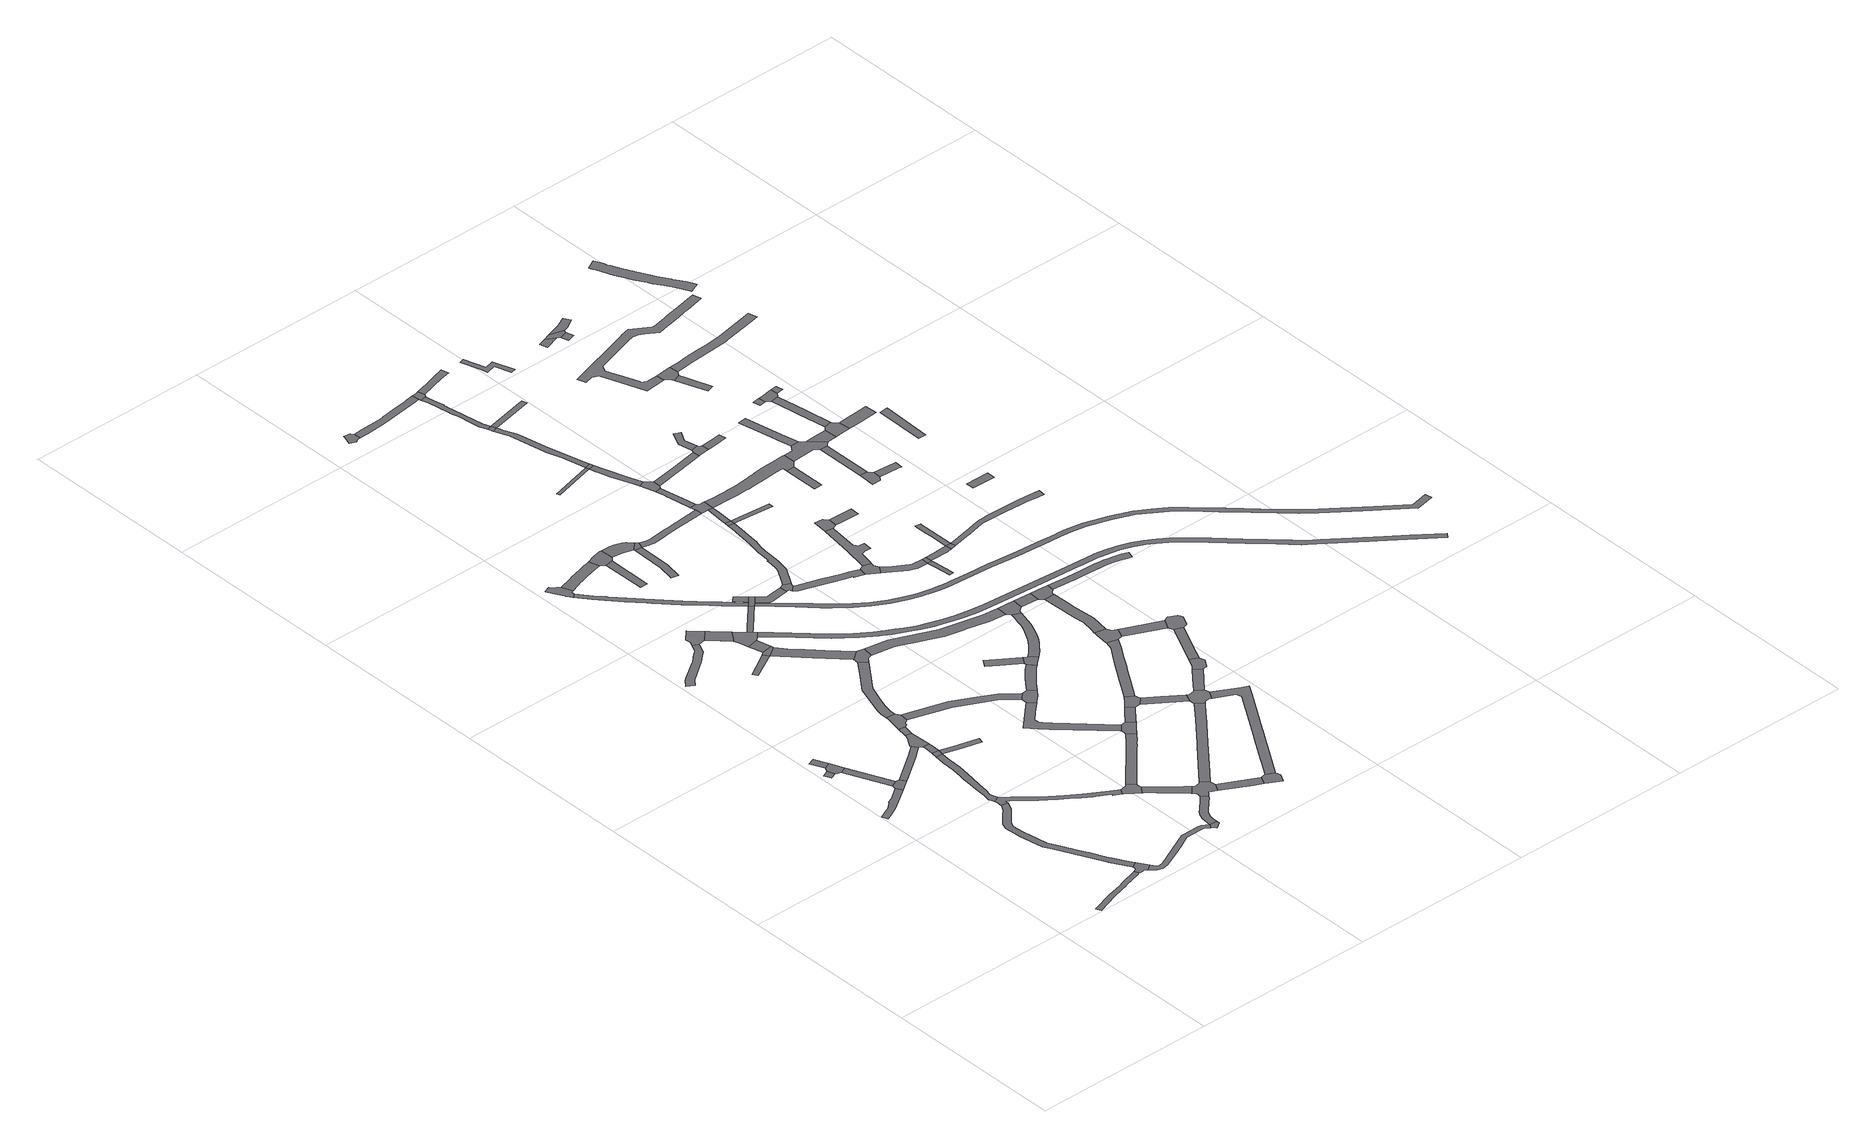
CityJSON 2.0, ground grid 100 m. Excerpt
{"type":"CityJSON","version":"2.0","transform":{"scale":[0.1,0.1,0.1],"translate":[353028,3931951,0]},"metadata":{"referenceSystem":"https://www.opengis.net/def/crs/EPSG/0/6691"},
"CityObjects":{
"road1":{"type":"Road","attributes":{"RoadStructureAttribute.sectionType":"1"},"geometry":[{"type":"MultiSurface","lod":"1","boundaries":[[[0,1,2,3,4,5,6,7,8,9,10,11,12,13]]]}]},
"road2":{"type":"Road","attributes":{"RoadStructureAttribute.sectionType":"1"},"geometry":[{"type":"MultiSurface","lod":"1","boundaries":[[[14,15,16,17,18,19,20,21,22,23,24,25,26,27,28]]]}]},
"road3":{"type":"Road","attributes":{"RoadStructureAttribute.sectionType":"1"},"geometry":[{"type":"MultiSurface","lod":"1","boundaries":[[[29,30,31,32]]]}]},
"road4":{"type":"Road","attributes":{"RoadStructureAttribute.sectionType":"1"},"geometry":[{"type":"MultiSurface","lod":"1","boundaries":[[[33,34,35,36]]]}]},
"road5":{"type":"Road","geometry":[{"type":"MultiSurface","lod":"1","boundaries":[[[37,38,36,35,29,32]]]}]},
"road6":{"type":"Road","attributes":{"RoadStructureAttribute.sectionType":"1"},"geometry":[{"type":"MultiSurface","lod":"1","boundaries":[[[38,37,39,40]]]}]},
"road7":{"type":"Road","geometry":[{"type":"MultiSurface","lod":"1","boundaries":[[[41,40,39,42,43,28,27,44,45]]]}]},
"road8":{"type":"Road","attributes":{"RoadStructureAttribute.sectionType":"1"},"geometry":[{"type":"MultiSurface","lod":"1","boundaries":[[[46,47,48,49,50,51,52,53,54,55,56,57,58,59,60,61,62,63,64,65,66,67,68,69,70,71,72,73,74,75,76,77,78,79,80,81,82,83,84,85,86,87]]]}]},
"road9":{"type":"Road","geometry":[{"type":"MultiSurface","lod":"1","boundaries":[[[88,89,90,91,13,12,92,93,94,95,96,97,67,66]]]}]},
"road10":{"type":"Road","attributes":{"RoadStructureAttribute.sectionType":"1"},"geometry":[{"type":"MultiSurface","lod":"1","boundaries":[[[44,98,99,100,101,102,103,104,105,106,107,108,45]]]}]},
"road11":{"type":"Road","attributes":{"RoadStructureAttribute.sectionType":"1"},"geometry":[{"type":"MultiSurface","lod":"1","boundaries":[[[95,109,110,111,112,113,114,115,116,117,118,119,120,121,122,123,124,125,126,127,128,129,96]]]}]},
"road12":{"type":"Road","geometry":[{"type":"MultiSurface","lod":"1","boundaries":[[[130,131,132,133]]]}]},
"road13":{"type":"Road","geometry":[{"type":"MultiSurface","lod":"1","boundaries":[[[134,135,136,137,138,139,140,141,142,143,144,145,146,147,148,149,150,151,152,153,154,155,156,157,158,159,160,161,162,163,164,165,166,167,46,87]]]}]},
"road14":{"type":"Road","attributes":{"RoadStructureAttribute.sectionType":"1"},"geometry":[{"type":"MultiSurface","lod":"1","boundaries":[[[168,169,170,171,172,173,174,175,130,176,177,178,179,131,130,133,180,181,182,183,184,185,186,187,188,189,190,191,163,162]]]}]},
"road15":{"type":"Road","attributes":{"RoadStructureAttribute.sectionType":"1"},"geometry":[{"type":"MultiSurface","lod":"1","boundaries":[[[192,193,194,195,196,197,198,199,200,201,202,203,204,205,206,207,208,209,210,211,212]]]}]},
"road16":{"type":"Road","attributes":{"RoadStructureAttribute.sectionType":"1"},"geometry":[{"type":"MultiSurface","lod":"1","boundaries":[[[213,132,131,214,215,216,217]]]}]},
"road17":{"type":"Road","geometry":[{"type":"MultiSurface","lod":"1","boundaries":[[[218,219,220,221,222,104,103,223,217,216,224]]]}]},
"road18":{"type":"Road","attributes":{"RoadStructureAttribute.sectionType":"1"},"geometry":[{"type":"MultiSurface","lod":"1","boundaries":[[[225,226,218,224]]]}]},
"road19":{"type":"Road","geometry":[{"type":"MultiSurface","lod":"1","boundaries":[[[227,228,229,226,225,230,231,232,233,234]]]}]},
"road20":{"type":"Road","attributes":{"RoadStructureAttribute.sectionType":"1"},"geometry":[{"type":"MultiSurface","lod":"1","boundaries":[[[235,236,237,238,239]]]}]},
"road21":{"type":"Road","geometry":[{"type":"MultiSurface","lod":"1","boundaries":[[[119,240,241,242,243,244,245,120]]]}]},
"road22":{"type":"Road","geometry":[{"type":"MultiSurface","lod":"1","boundaries":[[[246,247,248,249,250,251,252,253,254,255,256,257,258,259]]]}]},
"road23":{"type":"Road","geometry":[{"type":"MultiSurface","lod":"1","boundaries":[[[260,261,262,263,264,265,192,212]]]}]},
"road24":{"type":"Road","geometry":[{"type":"MultiSurface","lod":"1","boundaries":[[[266,267,268,269,150,149,270,271,272,273,274,275]]]}]},
"road25":{"type":"Road","attributes":{"RoadStructureAttribute.sectionType":"1"},"geometry":[{"type":"MultiSurface","lod":"1","boundaries":[[[276,277,278,261,260,279,280]]]}]},
"road26":{"type":"Road","attributes":{"RoadStructureAttribute.sectionType":"1"},"geometry":[{"type":"MultiSurface","lod":"1","boundaries":[[[281,282,283,284,285,286,287,288,289,290,291,292,293,294,295,120,245,296,297,298,299,300,301,302,303,304,305,306,307]]]}]},
"road27":{"type":"Road","geometry":[{"type":"MultiSurface","lod":"1","boundaries":[[[235,239,308,309,310]]]}]},
"road28":{"type":"Road","attributes":{"RoadStructureAttribute.sectionType":"1"},"geometry":[{"type":"MultiSurface","lod":"1","boundaries":[[[311,312,313,314,315,316,317,318,319,320,321,322,323,324,227,234]]]}]},
"road29":{"type":"Road","attributes":{"RoadStructureAttribute.sectionType":"1"},"geometry":[{"type":"MultiSurface","lod":"1","boundaries":[[[325,326,310,309]]]}]},
"road30":{"type":"Road","attributes":{"RoadStructureAttribute.sectionType":"1"},"geometry":[{"type":"MultiSurface","lod":"1","boundaries":[[[274,327,328,329,330,331,332,333,334,275]]]}]},
"road31":{"type":"Road","geometry":[{"type":"MultiSurface","lod":"1","boundaries":[[[335,326,325,336,337,338,339,276,280]]]}]},
"road32":{"type":"Road","attributes":{"RoadStructureAttribute.sectionType":"1"},"geometry":[{"type":"MultiSurface","lod":"1","boundaries":[[[340,341,342,343,344,345,346,246,259,347,348,349,350,351,352,353]]]}]},
"road33":{"type":"Road","attributes":{"RoadStructureAttribute.sectionType":"1"},"geometry":[{"type":"MultiSurface","lod":"1","boundaries":[[[354,355,356,357,358,359,360,361,362,257,256,363,364,365,366,367,368,369,370,371,372,373]]]}]},
"road34":{"type":"Road","attributes":{"RoadStructureAttribute.sectionType":"1"},"geometry":[{"type":"MultiSurface","lod":"1","boundaries":[[[374,375,376,377,378,308,239,379,380,381]]]}]},
"road35":{"type":"Road","attributes":{"RoadStructureAttribute.sectionType":"1"},"geometry":[{"type":"MultiSurface","lod":"1","boundaries":[[[232,382,383,384,385,386,387,388,389,233]]]}]},
"road36":{"type":"Road","geometry":[{"type":"MultiSurface","lod":"1","boundaries":[[[390,391,392,393,394,395,396,397,398,332,331,399,400,401,281,307]]]}]},
"road37":{"type":"Road","attributes":{"RoadStructureAttribute.sectionType":"1"},"geometry":[{"type":"MultiSurface","lod":"1","boundaries":[[[267,402,403,404,405,406,407,408,409,268]]]}]},
"road38":{"type":"Road","attributes":{"RoadStructureAttribute.sectionType":"1"},"geometry":[{"type":"MultiSurface","lod":"1","boundaries":[[[410,411,412,413]]]}]},
"road39":{"type":"Road","geometry":[{"type":"MultiSurface","lod":"1","boundaries":[[[380,318,317,414,415,416,381]]]}]},
"road40":{"type":"Road","geometry":[{"type":"MultiSurface","lod":"1","boundaries":[[[410,413,417,418,419,420,421,340,353]]]}]},
"road41":{"type":"Road","attributes":{"RoadStructureAttribute.sectionType":"1"},"geometry":[{"type":"MultiSurface","lod":"1","boundaries":[[[393,422,423,424,425,394]]]}]},
"road42":{"type":"Road","attributes":{"RoadStructureAttribute.sectionType":"1"},"geometry":[{"type":"MultiSurface","lod":"1","boundaries":[[[426,427,428,429,430,431,432,433,434,435,436,437]]]}]},
"road43":{"type":"Road","attributes":{"RoadStructureAttribute.sectionType":"1"},"geometry":[{"type":"MultiSurface","lod":"1","boundaries":[[[438,439,440,441,442]]]}]},
"road44":{"type":"Road","geometry":[{"type":"MultiSurface","lod":"1","boundaries":[[[372,443,444,445,446,447,438,442,448,373]]]}]},
"road45":{"type":"Road","geometry":[{"type":"MultiSurface","lod":"1","boundaries":[[[385,432,431,449,450,451,452,386]]]}]},
"road46":{"type":"Road","attributes":{"RoadStructureAttribute.sectionType":"1"},"geometry":[{"type":"MultiSurface","lod":"1","boundaries":[[[453,454,455,456,457,458]]]}]},
"road47":{"type":"Road","attributes":{"RoadStructureAttribute.sectionType":"1"},"geometry":[{"type":"MultiSurface","lod":"1","boundaries":[[[459,460,461,462,463,464,465,466,418,417,467,468,469,470,471,472]]]}]},
"road48":{"type":"Road","geometry":[{"type":"MultiSurface","lod":"1","boundaries":[[[473,474,475,476,424,423,477,478]]]}]},
"road49":{"type":"Road","geometry":[{"type":"MultiSurface","lod":"1","boundaries":[[[479,437,436,480,407,406,481,482,483]]]}]},
"road50":{"type":"Road","attributes":{"RoadStructureAttribute.sectionType":"1"},"geometry":[{"type":"MultiSurface","lod":"1","boundaries":[[[484,485,486,487,446,445,488,489,490,491,492]]]}]},
"road51":{"type":"Road","geometry":[{"type":"MultiSurface","lod":"1","boundaries":[[[493,494,472,471,495,453,458]]]}]},
"road52":{"type":"Road","attributes":{"RoadStructureAttribute.sectionType":"1"},"geometry":[{"type":"MultiSurface","lod":"1","boundaries":[[[496,497,498,499,500,501,502,503,504,505,506,507,396,395]]]}]},
"road53":{"type":"Road","attributes":{"RoadStructureAttribute.sectionType":"1"},"geometry":[{"type":"MultiSurface","lod":"1","boundaries":[[[508,509,510,511,512,479,483]]]}]},
"road54":{"type":"Road","geometry":[{"type":"MultiSurface","lod":"1","boundaries":[[[513,514,515,516,517,518,519,520]]]}]},
"road55":{"type":"Road","attributes":{"RoadStructureAttribute.sectionType":"1"},"geometry":[{"type":"MultiSurface","lod":"1","boundaries":[[[521,522,523,524,525,526,527,528,529,530,531,532,533,534,535,536,537,452,451]]]}]},
"road56":{"type":"Road","geometry":[{"type":"MultiSurface","lod":"1","boundaries":[[[538,539,540,541,542,543,544,484,492]]]}]},
"road57":{"type":"Road","attributes":{"RoadStructureAttribute.sectionType":"1"},"geometry":[{"type":"MultiSurface","lod":"1","boundaries":[[[545,546,547,548,549]]]}]},
"road58":{"type":"Road","geometry":[{"type":"MultiSurface","lod":"1","boundaries":[[[550,551,552,553,554,510,509,555]]]}]},
"road59":{"type":"Road","attributes":{"RoadStructureAttribute.sectionType":"1"},"geometry":[{"type":"MultiSurface","lod":"1","boundaries":[[[556,557,558,559,560,561,562,416,415,563,564,565,566,567,568,569,570,571,572,573,574]]]}]},
"road60":{"type":"Road","geometry":[{"type":"MultiSurface","lod":"1","boundaries":[[[575,576,577,578,579,549,548,529,528]]]}]},
"road61":{"type":"Road","attributes":{"RoadStructureAttribute.sectionType":"1"},"geometry":[{"type":"MultiSurface","lod":"1","boundaries":[[[580,581,582,583,584,585,586,587,588,589,590,591,592,593,594,595,596,597,598,599,600,493,458]]]}]},
"road62":{"type":"Road","attributes":{"RoadStructureAttribute.sectionType":"1"},"geometry":[{"type":"MultiSurface","lod":"1","boundaries":[[[601,602,550,555,603,604]]]}]},
"road63":{"type":"Road","attributes":{"RoadStructureAttribute.sectionType":"1"},"geometry":[{"type":"MultiSurface","lod":"1","boundaries":[[[605,606,607,608,609,610,611,612,613,614,615,616,617,618,619,620,621,622,623,541,540]]]}]},
"road64":{"type":"Road","attributes":{"RoadStructureAttribute.sectionType":"1"},"geometry":[{"type":"MultiSurface","lod":"1","boundaries":[[[624,625,626,627,628,629,630,631,632,633,634,635,636,637,638,544,543,639,640,641,642,643,644,645,646,647,648,649]]]}]},
"road65":{"type":"Road","attributes":{"RoadStructureAttribute.sectionType":"1"},"geometry":[{"type":"MultiSurface","lod":"1","boundaries":[[[650,651,652,653,654,655,656,657,658,659,660,661,662,663,664,665,666,476,475]]]}]},
"road66":{"type":"Road","attributes":{"RoadStructureAttribute.sectionType":"1"},"geometry":[{"type":"MultiSurface","lod":"1","boundaries":[[[520,667,668,669,670,671,672,673,674,675,676,677,678,679,680,513]]]}]},
"road67":{"type":"Road","attributes":{"RoadStructureAttribute.sectionType":"1"},"geometry":[{"type":"MultiSurface","lod":"1","boundaries":[[[681,682,683,684]]]}]},
"road68":{"type":"Road","attributes":{"RoadStructureAttribute.sectionType":"1"},"geometry":[{"type":"MultiSurface","lod":"1","boundaries":[[[685,686,687,688,689,690,691,692,693,694,695,696,697,698,699,700,579,578,701,702,703,704,705,706,707,708,709,710,711,712,713]]]}]},
"road69":{"type":"Road","geometry":[{"type":"MultiSurface","lod":"1","boundaries":[[[503,502,714,715,659,658,716,717,718,719,601,604]]]}]},
"road70":{"type":"Road","attributes":{"RoadStructureAttribute.sectionType":"1"},"geometry":[{"type":"MultiSurface","lod":"1","boundaries":[[[720,721,722,723,724,725,726,727,728,729,730,731,552,551]]]}]},
"road71":{"type":"Road","geometry":[{"type":"MultiSurface","lod":"1","boundaries":[[[732,733,624,649]]]}]},
"road72":{"type":"Road","geometry":[{"type":"MultiSurface","lod":"1","boundaries":[[[734,735,736,737,612,611,738]]]}]},
"road73":{"type":"Road","attributes":{"RoadStructureAttribute.sectionType":"1"},"geometry":[{"type":"MultiSurface","lod":"1","boundaries":[[[739,740,741,733,732,742,743,744,745]]]}]},
"road74":{"type":"Road","geometry":[{"type":"MultiSurface","lod":"1","boundaries":[[[744,746,747,748,749,593,592,750,751,745]]]}]},
"road75":{"type":"Road","attributes":{"RoadStructureAttribute.sectionType":"1"},"geometry":[{"type":"MultiSurface","lod":"1","boundaries":[[[752,753,754,749,748,755,756,757]]]}]},
"road76":{"type":"Road","geometry":[{"type":"MultiSurface","lod":"1","boundaries":[[[758,759,684,683]]]}]},
"road77":{"type":"Road","attributes":{"RoadStructureAttribute.sectionType":"1"},"geometry":[{"type":"MultiSurface","lod":"1","boundaries":[[[760,761,758,683,762,763,764,765,766,767,768]]]}]},
"road78":{"type":"Road","geometry":[{"type":"MultiSurface","lod":"1","boundaries":[[[767,769,757,756,770,771,768]]]}]},
"road79":{"type":"Road","attributes":{"RoadStructureAttribute.sectionType":"1"},"geometry":[{"type":"MultiSurface","lod":"1","boundaries":[[[772,773,774,775,776,777,684,759,778,779,780,781,782,783,784,785,786,787]]]}]},
"road80":{"type":"Road","attributes":{"RoadStructureAttribute.sectionType":"1"},"geometry":[{"type":"MultiSurface","lod":"1","boundaries":[[[788,789,790,717,716]]]}]},
"road81":{"type":"Road","geometry":[{"type":"MultiSurface","lod":"1","boundaries":[[[791,792,772,787]]]}]},
"road82":{"type":"Road","attributes":{"RoadStructureAttribute.sectionType":"1"},"geometry":[{"type":"MultiSurface","lod":"1","boundaries":[[[791,793,794,795,796,797,798,799,800,801,802,803,804,805,806,807,808,809,810,811,792]]]}]},
"road83":{"type":"Road","geometry":[{"type":"MultiSurface","lod":"1","boundaries":[[[556,574,685,713,812,813,814]]]}]},
"road84":{"type":"Road","attributes":{"RoadStructureAttribute.sectionType":"1"},"geometry":[{"type":"MultiSurface","lod":"1","boundaries":[[[815,816,817,818,819,732,649]]]}]},
"road85":{"type":"Road","geometry":[{"type":"MultiSurface","lod":"1","boundaries":[[[820,672,671,803,802,821,822]]]}]},
"road86":{"type":"Road","attributes":{"RoadStructureAttribute.sectionType":"1"},"geometry":[{"type":"MultiSurface","lod":"1","boundaries":[[[823,824,825,826,827,828,829,830,831,734,738]]]}]},
"road87":{"type":"Road","attributes":{"RoadStructureAttribute.sectionType":"1"},"geometry":[{"type":"MultiSurface","lod":"1","boundaries":[[[832,833,737,736,834,835,836,837,838,839,840,841,842,843,844]]]}]},
"road88":{"type":"Road","geometry":[{"type":"MultiSurface","lod":"1","boundaries":[[[845,846,847,848,849,850,726,725,851]]]}]},
"road89":{"type":"Road","geometry":[{"type":"MultiSurface","lod":"1","boundaries":[[[788,852,853,854,855,856,789]]]}]},
"road90":{"type":"Road","attributes":{"RoadStructureAttribute.sectionType":"1"},"geometry":[{"type":"MultiSurface","lod":"1","boundaries":[[[813,857,858,859,860,814]]]}]},
"road91":{"type":"Road","attributes":{"RoadStructureAttribute.sectionType":"1"},"geometry":[{"type":"MultiSurface","lod":"1","boundaries":[[[861,862,863,864,865,866,826]]]}]},
"road92":{"type":"Road","attributes":{"RoadStructureAttribute.sectionType":"1"},"geometry":[{"type":"MultiSurface","lod":"1","boundaries":[[[867,868,791,787]]]}]},
"road93":{"type":"Road","attributes":{"RoadStructureAttribute.sectionType":"1"},"geometry":[{"type":"MultiSurface","lod":"1","boundaries":[[[869,870,871,872,873,848,847,874,875,876,877,878,879,880]]]}]},
"road94":{"type":"Road","attributes":{"RoadStructureAttribute.sectionType":"1"},"geometry":[{"type":"MultiSurface","lod":"1","boundaries":[[[843,881,882,883,884,844]]]}]},
"road95":{"type":"Road","geometry":[{"type":"MultiSurface","lod":"1","boundaries":[[[866,885,886,827,826]]]}]},
"road96":{"type":"Road","attributes":{"RoadStructureAttribute.sectionType":"1"},"geometry":[{"type":"MultiSurface","lod":"1","boundaries":[[[770,887,888,889,890,771]]]}]},
"road97":{"type":"Road","attributes":{"RoadStructureAttribute.sectionType":"1"},"geometry":[{"type":"MultiSurface","lod":"1","boundaries":[[[891,892,893,894,895,896,822,821,897,898,899,900,901]]]}]},
"road98":{"type":"Road","attributes":{"RoadStructureAttribute.sectionType":"1"},"geometry":[{"type":"MultiSurface","lod":"1","boundaries":[[[902,903,904,905,845,851]]]}]},
"road99":{"type":"Road","attributes":{"RoadStructureAttribute.sectionType":"1"},"geometry":[{"type":"MultiSurface","lod":"1","boundaries":[[[906,907,855,854,908,909,910,911]]]}]},
"road100":{"type":"Road","geometry":[{"type":"MultiSurface","lod":"1","boundaries":[[[879,912,913,914,915,859,858,880]]]}]},
"road101":{"type":"Road","attributes":{"RoadStructureAttribute.sectionType":"1"},"geometry":[{"type":"MultiSurface","lod":"1","boundaries":[[[916,917,886,885,918,919,920,921]]]}]},
"road102":{"type":"Road","attributes":{"RoadStructureAttribute.sectionType":"1"},"geometry":[{"type":"MultiSurface","lod":"1","boundaries":[[[922,923,924,882,881]]]}]},
"road103":{"type":"Road","attributes":{"RoadStructureAttribute.sectionType":"1"},"geometry":[{"type":"MultiSurface","lod":"1","boundaries":[[[925,926,927,928,929,930,931,932,933,934,935,936,937,938,939,940,746,744,941,942,943,944,945,946,947,948,949,950,951,952,953]]]}]},
"road104":{"type":"Road","geometry":[{"type":"MultiSurface","lod":"1","boundaries":[[[954,955,956,916,921]]]}]},
"road105":{"type":"Road","geometry":[{"type":"MultiSurface","lod":"1","boundaries":[[[910,957,958,959,960,961,904,903,962,911]]]}]},
"road106":{"type":"Road","attributes":{"RoadStructureAttribute.sectionType":"1"},"geometry":[{"type":"MultiSurface","lod":"1","boundaries":[[[963,964,965,966,967,968,969,970,916,956]]]}]},
"road107":{"type":"Road","geometry":[{"type":"MultiSurface","lod":"1","boundaries":[[[971,889,888,972,973,974,975,976,977]]]}]},
"road108":{"type":"Road","attributes":{"RoadStructureAttribute.sectionType":"1"},"geometry":[{"type":"MultiSurface","lod":"1","boundaries":[[[978,979,980,981,971,977]]]}]},
"road109":{"type":"Road","attributes":{"RoadStructureAttribute.sectionType":"1"},"geometry":[{"type":"MultiSurface","lod":"1","boundaries":[[[982,983,984,985,986,987,988,989,990,991,992,993,994,995,996,997,998,999,1000,1001,1002,1003,1004,1005,1006,1007,1008,1009,1010,1011,1012,1013,1014,1015,1016,1017,1018,1019,337,336,1020,1021,1022,1023,1024,1025,1026,1027,1028,1029,1030,1031,1032,1033,1034,1035,1036,1037,1038,1039,1040,1041,1042,1043,1044,1045,1046,1047,1048,1049,1050,1051,1052,1053,1054,1055,1056,1057,1058,1059,1060]]]}]},
"road110":{"type":"Road","attributes":{"RoadStructureAttribute.sectionType":"1"},"geometry":[{"type":"MultiSurface","lod":"1","boundaries":[[[1061,1062,951,950]]]}]},
"road111":{"type":"Road","attributes":{"RoadStructureAttribute.sectionType":"1"},"geometry":[{"type":"MultiSurface","lod":"1","boundaries":[[[1063,1064,1065,1066,1067,1068,1069,1070,1071]]]}]},
"road112":{"type":"Road","attributes":{"RoadStructureAttribute.sectionType":"1"},"geometry":[{"type":"MultiSurface","lod":"1","boundaries":[[[974,1072,1073,1074,975]]]}]},
"road113":{"type":"Road","attributes":{"RoadStructureAttribute.sectionType":"1"},"geometry":[{"type":"MultiSurface","lod":"1","boundaries":[[[1075,1076,1077,1078,1079,1080,1081,1082,1083,1084,1085,1086,1087,1088,1089,1090,1091,1092,1093,1094,1095,1096,1097,1098,1099,1100,914,913]]]}]},
"road114":{"type":"Road","attributes":{"RoadStructureAttribute.sectionType":"1"},"geometry":[{"type":"MultiSurface","lod":"1","boundaries":[[[1101,1102,1103,1104,1105,1106,1107,1108,1109,1110,1111,1112,1113,1114,1115,1116,1117,1118,1119,1120,1121,1122,1123,1124,1125,1126,1127,1128,1129,1130,1131,1132,1133,1134,1135,1136,1137,1138,1139,444,443,372,1140,1141,1142,339,338,1143,1144,443,1145,1146,1147,1148,1149,1150,1151,1152,1153,1154,1155,1156,1157,1158,1159,1160,1161,1162,1163,1164,1165,1166,1167,1168,1169,1170,1171,1172,1173,1174,1175,1176,1177,1178,1179,1180,1181]]]}]},
"road115":{"type":"Road","attributes":{"RoadStructureAttribute.sectionType":"1"},"geometry":[{"type":"MultiSurface","lod":"1","boundaries":[[[1182,1183,1184,1185,1186,1187]]]}]},
"road116":{"type":"Road","attributes":{"RoadStructureAttribute.sectionType":"1"},"geometry":[{"type":"MultiSurface","lod":"1","boundaries":[[[955,1188,1189,1190,1191,1192,1193,1194,1195,1196,1197,1198,1199,1200,1201,1202,1203,1204,1205,1206,1207,1208,1209,1210,1211,1212,1213,1214,1215,1216,1217,956]]]}]},
"road117":{"type":"Road","geometry":[{"type":"MultiSurface","lod":"1","boundaries":[[[1218,1219,1220,1221,1222,1223,953,952,1224,1225,1226]]]}]},
"road118":{"type":"Road","attributes":{"RoadStructureAttribute.sectionType":"1"},"geometry":[{"type":"MultiSurface","lod":"1","boundaries":[[[1184,1183,1227,1218,1226]]]}]},
"road119":{"type":"Road","attributes":{"RoadStructureAttribute.sectionType":"1"},"geometry":[{"type":"MultiSurface","lod":"1","boundaries":[[[1221,1228,1229,1230,1231,1232,1233,1234,1222]]]}]},
"road120":{"type":"Road","attributes":{"RoadStructureAttribute.sectionType":"1"},"geometry":[{"type":"MultiSurface","lod":"1","boundaries":[[[1235,1236,1237,1238,1182,1187]]]}]},
"road121":{"type":"Road","geometry":[{"type":"MultiSurface","lod":"1","boundaries":[[[1239,1240,1241,1220,1219,1242]]]}]},
"road122":{"type":"Road","geometry":[{"type":"MultiSurface","lod":"1","boundaries":[[[1243,1244,1245,1246]]]}]},
"road123":{"type":"Road","geometry":[{"type":"MultiSurface","lod":"1","boundaries":[[[1245,1247,1248,1249,1250,1246]]]}]},
"road124":{"type":"Road","geometry":[{"type":"MultiSurface","lod":"1","boundaries":[[[1251,1252,1253,1254,1255,1256,1257]]]}]},
"road125":{"type":"Road","attributes":{"RoadStructureAttribute.sectionType":"1"},"geometry":[{"type":"MultiSurface","lod":"1","boundaries":[[[1258,1259,1260,1261,1262,1251,1257]]]}]},
"road126":{"type":"Road","geometry":[{"type":"MultiSurface","lod":"1","boundaries":[[[1247,1263,1264,1248]]]}]},
"road127":{"type":"Road","attributes":{"RoadStructureAttribute.sectionType":"1"},"geometry":[{"type":"MultiSurface","lod":"1","boundaries":[[[1265,1266,1267,1268]]]}]},
"road128":{"type":"Road","attributes":{"RoadStructureAttribute.sectionType":"1"},"geometry":[{"type":"MultiSurface","lod":"1","boundaries":[[[1269,1270,1271,1272]]]}]},
"road129":{"type":"Road","geometry":[{"type":"MultiSurface","lod":"1","boundaries":[[[1273,1274,1275,1276,1277,1278,1239,1242]]]}]},
"road130":{"type":"Road","attributes":{"RoadStructureAttribute.sectionType":"1"},"geometry":[{"type":"MultiSurface","lod":"1","boundaries":[[[1249,1279,1280,1281,1282,1283,1284,1285,1250]]]}]},
"road131":{"type":"Road","attributes":{"RoadStructureAttribute.sectionType":"1"},"geometry":[{"type":"MultiSurface","lod":"1","boundaries":[[[1286,1287,1288,1289,1290,1291,1278,1277]]]}]},
"road132":{"type":"Road","geometry":[{"type":"MultiSurface","lod":"1","boundaries":[[[1289,1288,1292,1293,1294,1269,1272]]]}]},
"road133":{"type":"Road","attributes":{"RoadStructureAttribute.sectionType":"1"},"geometry":[{"type":"MultiSurface","lod":"1","boundaries":[[[1295,1296,1297,1298,1299,1300,1301,1302,1303,1304,1305,1306,1307,1308,1309,1310,1311,1255,1254,1312,1313,1314,1315,1316,1317,1318,1319,1320,1321,1322,1323,1324,1325,1326,1327,1328,1329,1330,1331,1332,1333,1334]]]}]},
"road134":{"type":"Road","attributes":{"RoadStructureAttribute.sectionType":"1"},"geometry":[{"type":"MultiSurface","lod":"1","boundaries":[[[1335,1336,1293,1292]]]}]},
"road135":{"type":"Road","attributes":{"RoadStructureAttribute.sectionType":"1"},"geometry":[{"type":"MultiSurface","lod":"1","boundaries":[[[1337,1338,1275,1274,1339,1340,1341,1342,1343]]]}]},
"road136":{"type":"Road","attributes":{"RoadStructureAttribute.sectionType":"1"},"geometry":[{"type":"MultiSurface","lod":"1","boundaries":[[[1344,1345,1346,1347]]]}]},
"road137":{"type":"Road","attributes":{"RoadStructureAttribute.sectionType":"1"},"geometry":[{"type":"MultiSurface","lod":"1","boundaries":[[[1348,1349,1350,1351,1352,1353,1354,1253,1252,1355,1356,1357,1358,1359,1360,1361,1362]]]}]},
"road138":{"type":"Road","attributes":{"RoadStructureAttribute.sectionType":"1"},"geometry":[{"type":"MultiSurface","lod":"1","boundaries":[[[1363,1364,1365,1366,1367,1368,1369,1370,1371,1372,1373,1374,1375,1376,1377,1378,1379,1380,1381,1382,1383,1384,1385,1386,1387,1388,1389,1390,1391,1392,1393,1394,1395]]]}]}
},
"vertices":[
[572,126,0],[509,108,0],[480,99,0],[466,95,0],[376,70,0],[256,31,0],[266,3,0],[385,44,0],[459,65,0],[474,69,0],[490,74,0],[583,100,0],[597,106,0],[587,131,0],
[141,1324,0],[112,1313,0],[105,1302,0],[98,1295,0],[79,1279,0],[48,1264,0],[8,1246,0],[19,1212,0],[38,1221,0],[61,1232,0],[97,1249,0],[146,1283,0],[152,1287,0],[227,1338,0],[205,1370,0],
[62,1682,0],[26,1667,0],[42,1630,0],[78,1645,0],
[78,1800,0],[41,1784,0],[73,1710,0],[110,1727,0],
[106,1635,0],[143,1651,0],
[210,1395,0],[247,1411,0],
[255,1409,0],[210,1394,0],[209,1388,0],[286,1379,0],[266,1408,0],
[481,937,0],[481,935,0],[476,926,0],[474,922,0],[469,913,0],[463,903,0],[440,881,0],[424,863,0],[407,845,0],[394,832,0],[390,827,0],[388,823,0],[374,788,0],[378,729,0],[380,698,0],[403,564,0],[416,541,0],[427,518,0],[542,281,0],[549,266,0],[608,163,0],[640,181,0],[625,208,0],[582,282,0],[570,304,0],[532,385,0],[525,398,0],[510,431,0],[470,513,0],[440,575,0],[421,680,0],[417,701,0],[416,719,0],[410,776,0],[422,803,0],[443,826,0],[458,843,0],[487,874,0],[497,884,0],[516,922,0],[517,923,0],[518,930,0],
[610,152,0],[608,146,0],[605,140,0],[600,136,0],[608,106,0],[619,107,0],[631,108,0],[644,100,0],[677,122,0],[653,158,0],
[292,1383,0],[294,1385,0],[443,1488,0],[489,1526,0],[501,1535,0],[507,1540,0],[487,1569,0],[422,1518,0],[353,1469,0],[272,1412,0],[271,1412,0],
[662,84,0],[677,70,0],[702,60,0],[706,59,0],[740,64,0],[820,101,0],[884,131,0],[952,168,0],[1035,169,0],[1058,166,0],[1086,148,0],[1101,171,0],[1066,193,0],[1054,196,0],[1045,196,0],[1035,196,0],[1005,196,0],[946,195,0],[735,93,0],[709,88,0],[694,95,0],
[554,1428,0],[560,1458,0],[521,1461,0],[517,1427,0],
[519,954,0],[536,939,0],[537,938,0],[605,878,0],[638,850,0],[672,823,0],[711,793,0],[754,764,0],[793,737,0],[799,733,0],[846,701,0],[857,694,0],[921,656,0],[928,652,0],[923,648,0],[961,626,0],[979,655,0],[968,662,0],[936,681,0],[862,726,0],[809,762,0],[803,767,0],[755,799,0],[666,865,0],[665,866,0],[640,886,0],[560,956,0],[537,975,0],[515,995,0],[481,982,0],[483,977,0],[484,956,0],[482,945,0],[482,944,0],
[507,1016,0],[501,1038,0],[512,1080,0],[513,1087,0],[514,1093,0],[534,1229,0],[543,1294,0],[547,1368,0],[667,1396,0],[755,1371,0],[764,1400,0],[632,1437,0],[510,1371,0],[506,1298,0],[497,1235,0],[493,1209,0],[489,1179,0],[482,1110,0],[478,1067,0],[478,1062,0],[476,1054,0],[470,1010,0],[472,1004,0],[478,990,0],
[269,2851,0],[263,2840,0],[247,2810,0],[230,2794,0],[228,2793,0],[184,2752,0],[162,2738,0],[136,2720,0],[78,2680,0],[57,2666,0],[29,2630,0],[66,2605,0],[90,2637,0],[93,2638,0],[212,2725,0],[244,2753,0],[274,2778,0],[280,2792,0],[291,2815,0],[296,2827,0],[300,2835,0],
[526,1503,0],[563,1500,0],[563,1517,0],[563,1528,0],[524,1527,0],
[523,1651,0],[517,1625,0],[496,1595,0],[493,1590,0],[484,1576,0],[523,1529,0],[559,1643,0],
[571,1702,0],[535,1709,0],
[553,1812,0],[552,1792,0],[543,1744,0],[584,1708,0],[588,1721,0],[612,1737,0],[620,1787,0],[603,1811,0],
[461,2576,0],[376,2525,0],[320,2491,0],[336,2466,0],[480,2545,0],
[1100,140,0],[1107,135,0],[1108,134,0],[1109,130,0],[1143,151,0],[1142,166,0],
[127,3605,0],[111,3617,0],[97,3627,0],[83,3641,0],[48,3629,0],[49,3624,0],[71,3584,0],[94,3540,0],[96,3535,0],[106,3517,0],[114,3506,0],[138,3525,0],[136,3540,0],[148,3545,0],
[336,2841,0],[388,2894,0],[327,2954,0],[276,2903,0],[280,2874,0],[274,2863,0],
[1063,623,0],[1062,637,0],[1025,671,0],[1017,662,0],[966,623,0],[1004,594,0],[1020,583,0],[1021,582,0],[1034,571,0],[1065,607,0],
[478,2806,0],[443,2840,0],[402,2879,0],[392,2786,0],[434,2745,0],
[1219,369,0],[1209,356,0],[1188,334,0],[1159,306,0],[1153,299,0],[1148,294,0],[1133,279,0],[1122,264,0],[1118,255,0],[1115,250,0],[1109,235,0],[1109,232,0],[1108,228,0],[1104,208,0],[1103,187,0],[1144,199,0],[1145,211,0],[1146,215,0],[1153,231,0],[1163,249,0],[1172,259,0],[1186,275,0],[1198,285,0],[1217,306,0],[1238,328,0],[1241,331,0],[1251,344,0],
[538,2585,0],[536,2597,0],[476,2585,0],
[604,1845,0],[610,1873,0],[615,1889,0],[637,1955,0],[662,2027,0],[665,2032,0],[792,2200,0],[751,2230,0],[685,2141,0],[616,2051,0],[615,2048,0],[590,1971,0],[562,1887,0],[554,1851,0],
[519,2679,0],[457,2664,0],
[1040,566,0],[1082,531,0],[1090,523,0],[1182,435,0],[1207,412,0],[1242,454,0],[1216,476,0],[1152,531,0],
[445,2717,0],[541,2697,0],[563,2722,0],[548,2736,0],[529,2755,0],
[357,3668,0],[350,3666,0],[325,3660,0],[324,3660,0],[288,3650,0],[215,3630,0],[208,3628,0],[225,3572,0],[230,3573,0],[275,3585,0],[304,3593,0],[341,3602,0],[364,3608,0],[375,3610,0],
[603,3014,0],[564,3051,0],[472,3144,0],[381,3241,0],[378,3244,0],[294,3337,0],[238,3402,0],[232,3409,0],[192,3455,0],[169,3436,0],[209,3389,0],[230,3364,0],[271,3317,0],[341,3241,0],[356,3224,0],[451,3123,0],[543,3030,0],[583,2992,0],[673,2906,0],[692,2926,0],
[698,2407,0],[669,2438,0],[635,2474,0],[632,2477,0],[578,2532,0],[621,2398,0],[752,2261,0],[804,2299,0],
[837,1669,0],[966,1604,0],[1045,1565,0],[1119,1498,0],[1154,1534,0],[1069,1606,0],[979,1652,0],[857,1715,0],
[1264,360,0],[1271,368,0],[1286,360,0],[1310,347,0],[1334,392,0],[1330,422,0],[1292,454,0],[1285,446,0],[1255,443,0],[1218,398,0],[1222,384,0],[1221,379,0],
[1259,852,0],[1267,860,0],[1293,889,0],[1294,890,0],[1335,937,0],[1297,970,0],[1249,915,0],[1227,891,0],
[398,3591,0],[401,3352,0],[442,3352,0],[444,3599,0],
[808,2221,0],[835,2231,0],[845,2291,0],
[464,3620,0],[459,3693,0],[451,3693,0],[427,3689,0],[406,3684,0],
[1464,265,0],[1509,242,0],[1530,286,0],[1488,309,0],
[1097,1265,0],[1066,1298,0],[1057,1307,0],[1055,1338,0],[1097,1379,0],[1153,1432,0],[1120,1467,0],[972,1325,0],[1020,1273,0],[1058,1232,0],[1295,1000,0],[1328,1038,0],
[722,2959,0],[669,3007,0],[644,2981,0],[679,2944,0],[694,2928,0],
[695,2889,0],[714,2906,0],[717,2909,0],[744,2939,0],[728,2954,0],[693,2928,0],
[1182,1460,0],[1192,1467,0],[1222,1505,0],[1184,1536,0],
[579,3589,0],[576,3407,0],[558,3315,0],[598,3307,0],[616,3403,0],[619,3588,0],
[591,3663,0],[575,3673,0],[554,3682,0],[537,3688,0],[516,3692,0],[512,3692,0],[509,3692,0],[473,3693,0],[467,3620,0],[491,3619,0],[510,3616,0],[534,3611,0],[578,3599,0],[617,3636,0],
[1612,242,0],[1607,262,0],[1605,271,0],[1561,294,0],[1528,232,0],[1588,199,0],
[1356,1040,0],[1298,998,0],[1346,950,0],[1356,963,0],[1394,1007,0],
[880,2914,0],[874,2913,0],[807,2904,0],[785,2902,0],[768,2860,0],[783,2859,0],[799,2861,0],[881,2872,0],[886,2873,0],
[632,3622,0],[629,3623,0],[579,3595,0],
[1419,527,0],[1456,571,0],[1529,658,0],[1530,659,0],[1672,827,0],[1675,832,0],[1734,902,0],[1696,934,0],[1613,835,0],[1490,689,0],[1478,675,0],[1382,562,0],
[1402,1017,0],[1470,1096,0],[1432,1128,0],[1420,1114,0],[1411,1104,0],
[230,5154,0],[217,5170,0],[181,5175,0],[179,5163,0],[164,5118,0],[199,5103,0],[211,5113,0],[231,5114,0],
[1257,1548,0],[1268,1560,0],[1286,1582,0],[1307,1605,0],[1327,1626,0],[1330,1629,0],[1349,1646,0],[1356,1652,0],[1321,1690,0],[1305,1675,0],[1294,1665,0],[1290,1661,0],[1276,1646,0],[1255,1623,0],[1234,1599,0],[1232,1596,0],[1223,1585,0],
[895,2874,0],[902,2874,0],[908,2859,0],[936,2887,0],[936,2892,0],[942,2905,0],[906,2924,0],
[1195,1850,0],[1167,1809,0],[1226,1768,0],[1321,1703,0],[1348,1742,0],
[1536,1136,0],[1530,1165,0],[1487,1191,0],[1463,1163,0],[1451,1150,0],[1501,1099,0],
[1524,2112,0],[1436,2119,0],[1239,2163,0],[1209,2170,0],[1067,2231,0],[988,2263,0],[977,2268,0],[959,2211,0],[998,2194,0],[1000,2194,0],[1059,2169,0],[1123,2142,0],[1191,2113,0],[1199,2111,0],[1200,2111,0],[1294,2090,0],[1305,2087,0],[1426,2060,0],[1520,2052,0],
[1370,1666,0],[1378,1672,0],[1392,1683,0],[1406,1695,0],[1367,1729,0],
[628,3585,0],[653,3575,0],[687,3572,0],[691,3572,0],[710,3574,0],[728,3575,0],[762,3579,0],[805,3583,0],[815,3584,0],[821,3584,0],[837,3587,0],[886,3590,0],[1009,3599,0],[1006,3638,0],[834,3623,0],[813,3621,0],[794,3619,0],[699,3610,0],[690,3609,0],[689,3609,0],[661,3611,0],
[1714,1010,0],[1617,1078,0],[1586,1039,0],[1692,964,0],
[928,2840,0],[993,2818,0],[1109,2779,0],[1182,2755,0],[1195,2751,0],[1192,2745,0],[1248,2726,0],[1257,2771,0],[1203,2791,0],[1202,2791,0],[1195,2794,0],[1154,2808,0],[1139,2813,0],[1120,2820,0],[1080,2835,0],[1078,2836,0],[1068,2839,0],[1016,2857,0],[943,2880,0],
[1033,3441,0],[1029,3392,0],[1027,3380,0],[1010,3269,0],[1010,3268,0],[1007,3254,0],[995,3195,0],[994,3192,0],[987,3112,0],[980,3113,0],[977,3083,0],[969,3036,0],[965,3025,0],[962,3018,0],[927,2959,0],[1003,3006,0],[1006,3021,0],[1018,3079,0],[1024,3148,0],[1027,3178,0],[1028,3186,0],[1034,3216,0],[1046,3263,0],[1051,3303,0],[1062,3403,0],[1066,3438,0],
[1607,275,0],[1717,449,0],[1729,468,0],[1791,565,0],[1795,572,0],[1940,803,0],[1978,863,0],[1945,881,0],[1808,953,0],[1785,909,0],[1888,855,0],[1896,826,0],[1840,738,0],[1748,591,0],[1695,506,0],[1623,393,0],[1610,373,0],
[271,5115,0],[277,5115,0],[392,5124,0],[620,5156,0],[641,5159,0],[635,5199,0],[595,5193,0],[581,5190,0],[507,5180,0],[452,5171,0],[421,5167,0],[418,5166,0],[387,5163,0],[283,5157,0],
[612,4170,0],[617,4150,0],[856,4213,0],[851,4232,0],
[1538,2028,0],[1532,2003,0],[1521,1964,0],[1515,1943,0],[1508,1924,0],[1501,1905,0],[1492,1887,0],[1481,1869,0],[1471,1850,0],[1460,1833,0],[1448,1816,0],[1436,1800,0],[1423,1783,0],[1409,1769,0],[1394,1753,0],[1379,1739,0],[1422,1710,0],[1439,1726,0],[1469,1762,0],[1483,1779,0],[1496,1797,0],[1508,1817,0],[1520,1837,0],[1530,1857,0],[1540,1878,0],[1549,1899,0],[1556,1921,0],[1563,1943,0],[1581,2012,0],
[1742,911,0],[1771,916,0],[1802,982,0],[1764,1014,0],[1757,1005,0],[1726,1001,0],
[1593,1262,0],[1642,1340,0],[1658,1364,0],[1703,1437,0],[1743,1493,0],[1774,1548,0],[1714,1565,0],[1701,1518,0],[1658,1458,0],[1616,1393,0],[1577,1332,0],[1518,1239,0],
[1068,3465,0],[1036,3468,0],
[1334,2726,0],[1323,2754,0],[1327,2773,0],[1284,2784,0],[1308,2687,0],
[1045,3572,0],[1045,3569,0],[1038,3497,0],[1069,3476,0],[1074,3565,0],[1076,3598,0],[1048,3599,0],
[1077,3658,0],[1049,3659,0],[1035,3672,0],[1001,3667,0],[1017,3600,0],[1021,3600,0],
[976,3820,0],[977,3812,0],[989,3747,0],[1022,3752,0],[999,3877,0],[966,3870,0],
[891,4222,0],[886,4242,0],
[949,4042,0],[906,4169,0],[862,4187,0],[864,4182,0],[871,4157,0],[887,4102,0],[927,3993,0],[941,3956,0],[975,3968,0],
[964,3883,0],[1011,3894,0],[1010,3934,0],
[728,4735,0],[759,4657,0],[790,4484,0],[797,4448,0],[824,4361,0],[850,4235,0],[876,4280,0],[874,4286,0],[834,4444,0],[834,4448,0],[825,4492,0],[800,4614,0],[800,4615,0],[792,4647,0],[768,4711,0],[755,4746,0],
[1909,1109,0],[1870,1141,0],[1827,1089,0],
[745,4774,0],[717,4763,0],
[732,4803,0],[728,4812,0],[702,4987,0],[696,5027,0],[695,5030,0],[693,5044,0],[697,5045,0],[692,5068,0],[680,5134,0],[676,5152,0],[644,5145,0],[645,5139,0],[653,5106,0],[675,4982,0],[675,4978,0],[686,4927,0],[694,4860,0],[701,4805,0],[704,4797,0],
[1585,2027,0],[1614,2046,0],[1618,2105,0],
[1085,3436,0],[1110,3434,0],[1290,3417,0],[1292,3444,0],[1147,3457,0],
[659,5202,0],[687,5169,0],[677,5207,0],
[1419,2614,0],[1437,2607,0],[1461,2599,0],[1522,2596,0],[1524,2636,0],[1468,2639,0],[1462,2641,0],[1455,2643,0],[1367,2698,0],
[1337,3101,0],[1312,2922,0],[1330,2784,0],[1345,2857,0],[1374,2865,0],[1381,2864,0],[1403,2862,0],[1408,2912,0],[1378,2915,0],[1360,2939,0],[1381,3089,0],[1382,3098,0],[1338,3104,0],
[1828,1611,0],[1799,1624,0],[1786,1650,0],[1727,1662,0],[1722,1640,0],[1716,1573,0],[1803,1556,0],
[1937,1115,0],[1965,1158,0],[1955,1187,0],[1911,1211,0],[1888,1162,0],
[1710,2037,0],[1712,2037,0],[1717,2097,0],[1690,2099,0],
[1527,2546,0],[1535,2458,0],[1561,2460,0],[1560,2474,0],[1551,2578,0],[1549,2599,0],
[994,4797,0],[988,4826,0],
[1740,1829,0],[1740,1819,0],[1746,1757,0],[1731,1684,0],[1727,1663,0],[1796,1702,0],[1806,1754,0],[1799,1833,0],[1797,1881,0],[1796,1910,0],[1793,2017,0],[1733,2015,0],
[1410,3110,0],[1414,3160,0],[1394,3183,0],[1349,3189,0],
[1549,2604,0],[1548,2637,0],
[1163,3919,0],[1307,3945,0],[1303,3985,0],[1159,3959,0],
[821,5248,0],[815,5246,0],[811,5245,0],[782,5235,0],[751,5225,0],[717,5217,0],[749,5186,0],[763,5190,0],[831,5209,0],[885,5223,0],[875,5262,0],
[1877,1523,0],[2008,1463,0],[2036,1516,0],[1899,1579,0],
[1978,1349,0],[1926,1241,0],[1975,1228,0],[2023,1327,0],[2065,1414,0],[2019,1434,0],
[1792,2029,0],[1815,2049,0],[1818,2089,0],[1761,2094,0],
[1678,2641,0],[1596,2638,0],[1564,2603,0],[1570,2603,0],[1654,2602,0],[1681,2607,0],
[1425,3110,0],[1546,3106,0],[1548,3156,0],
[1595,3682,0],[1529,3680,0],[1492,3679,0],[1461,3678,0],[1401,3670,0],[1399,3670,0],[1375,3667,0],[1364,3666,0],[1360,3665,0],[1282,3656,0],[1249,3655,0],[1230,3655,0],[1203,3655,0],[1179,3654,0],[1131,3655,0],[1104,3656,0],[1195,3594,0],[1234,3594,0],[1284,3596,0],[1304,3596,0],[1368,3599,0],[1380,3600,0],[1472,3606,0],[1517,3609,0],[1531,3610,0],[1530,3585,0],[1576,3585,0],[1606,3618,0],[1603,3683,0],
[1683,2608,0],[1714,2614,0],[1708,2642,0],
[2093,1424,0],[2119,1479,0],[2114,1494,0],[2110,1506,0],[2064,1527,0],[2020,1435,0],
[1708,2777,0],[1708,2787,0],[1707,2841,0],[1708,2850,0],[1679,2855,0],[1677,2843,0],[1678,2777,0],[1678,2747,0],
[1314,4001,0],[1310,3946,0],[1333,3949,0],[1375,3954,0],[1370,3994,0],[1354,4006,0],[1353,4011,0],
[1338,4084,0],[1371,4142,0],[1334,4157,0],[1298,4080,0],
[3342,1249,0],[3245,1324,0],[3008,1505,0],[2951,1549,0],[2949,1551,0],[2905,1593,0],[2741,1755,0],[2635,1858,0],[2569,1922,0],[2533,1955,0],[2495,1988,0],[2446,2023,0],[2393,2054,0],[2338,2080,0],[2271,2104,0],[2207,2120,0],[2146,2130,0],[2136,2131,0],[2027,2138,0],[2015,2139,0],[1982,2142,0],[1795,2156,0],[1497,2178,0],[1420,2187,0],[1337,2202,0],[1281,2218,0],[1272,2220,0],[1215,2239,0],[1150,2263,0],[1096,2289,0],[1058,2310,0],[1018,2331,0],[970,2362,0],[944,2379,0],[893,2416,0],[831,2466,0],[802,2492,0],[616,2674,0],[572,2669,0],[671,2572,0],[790,2456,0],[834,2418,0],[889,2374,0],[968,2320,0],[979,2314,0],[1020,2290,0],[1057,2271,0],[1092,2253,0],[1146,2228,0],[1209,2203,0],[1258,2188,0],[1285,2180,0],[1344,2166,0],[1420,2151,0],[1480,2144,0],[1812,2119,0],[1988,2107,0],[2002,2106,0],[2057,2102,0],[2137,2095,0],[2162,2091,0],[2184,2088,0],[2257,2072,0],[2316,2051,0],[2377,2023,0],[2420,1998,0],[2468,1963,0],[2510,1929,0],[2539,1902,0],[2606,1836,0],[2729,1716,0],[2832,1615,0],[2916,1533,0],[2939,1516,0],[2971,1491,0],[3165,1342,0],[3196,1319,0],[3458,1118,0],[3478,1144,0],
[1529,3390,0],[1574,3390,0],
[1015,5133,0],[1024,5102,0],[1075,5116,0],[1106,5026,0],[1132,5032,0],[1093,5150,0],[1043,5136,0],[1007,5256,0],[981,5248,0],
[1424,3960,0],[1496,3970,0],[1489,4009,0],
[1882,2044,0],[1934,2039,0],[1943,2039,0],[1992,2036,0],[2037,2033,0],[2095,2029,0],[2119,2026,0],[2145,2023,0],[2169,2019,0],[2193,2013,0],[2194,2012,0],[2217,2007,0],[2241,1999,0],[2263,1991,0],[2276,2032,0],[2242,2043,0],[2196,2054,0],[2176,2058,0],[2149,2063,0],[2131,2066,0],[2101,2069,0],[2004,2075,0],[1991,2076,0],[1978,2077,0],[1933,2080,0],[1932,2080,0],
[3517,1421,0],[3514,1423,0],[3336,1558,0],[3327,1565,0],[3165,1692,0],[3095,1749,0],[3023,1816,0],[3022,1817,0],[2849,1987,0],[2830,2005,0],[2723,2109,0],[2654,2169,0],[2587,2214,0],[2552,2236,0],[2514,2260,0],[2406,2305,0],[2277,2347,0],[2173,2365,0],[2133,2367,0],[2118,2368,0],[2052,2374,0],[2043,2375,0],[1940,2383,0],[1895,2386,0],[1777,2399,0],[1727,2404,0],[1608,2412,0],[1533,2417,0],[1464,2423,0],[1438,2428,0],[1399,2435,0],[1328,2451,0],[1268,2473,0],[1192,2504,0],[1116,2546,0],[1047,2594,0],[974,2655,0],[908,2720,0],[854,2773,0],[649,2881,0],[616,2846,0],[547,2775,0],[567,2755,0],[639,2831,0],[832,2752,0],[916,2669,0],[954,2632,0],[1029,2570,0],[1100,2521,0],[1178,2476,0],[1257,2445,0],[1320,2422,0],[1393,2405,0],[1418,2401,0],[1460,2393,0],[1531,2387,0],[1724,2375,0],[1876,2357,0],[1946,2351,0],[2031,2345,0],[2064,2343,0],[2126,2338,0],[2127,2338,0],[2186,2331,0],[2267,2316,0],[2395,2277,0],[2492,2236,0],[2500,2233,0],[2570,2189,0],[2636,2145,0],[2703,2087,0],[2806,1987,0],[2828,1965,0],[3002,1794,0],[3013,1785,0],[3075,1727,0],[3146,1668,0],[3309,1542,0],[3516,1384,0],[3618,1404,0],[3610,1442,0],
[1823,3303,0],[1803,3325,0],[1758,3325,0],[1756,3234,0],[1801,3234,0],[1819,3258,0],
[1803,2633,0],[1826,2637,0],[1893,2652,0],[1929,2660,0],[1949,2660,0],[1962,2660,0],[2041,2658,0],[2059,2657,0],[2078,2655,0],[2111,2653,0],[2149,2652,0],[2197,2649,0],[2257,2641,0],[2262,2640,0],[2293,2637,0],[2297,2675,0],[2214,2683,0],[2186,2684,0],[2082,2689,0],[2071,2690,0],[2047,2690,0],[2035,2691,0],[1983,2692,0],[1941,2690,0],[1938,2690,0],[1924,2689,0],[1888,2681,0],[1853,2673,0],[1724,2645,0],[1717,2644,0],
[1804,3604,0],[1825,3625,0],[1750,3695,0],[1725,3715,0],[1679,3716,0],[1655,3685,0],[1687,3622,0],[1737,3625,0],[1759,3604,0],
[1803,3563,0],
[1705,3816,0],[1699,3848,0],[1666,4024,0],[1621,4017,0],[1651,3859,0],[1657,3828,0],[1664,3790,0],
[1932,3249,0],[1949,3247,0],[1952,3292,0],[1946,3293,0],
[1878,3700,0],[1834,3699,0],[1810,3698,0],[1882,3629,0],
[1350,5103,0],[1364,5061,0],[1445,5087,0],[1396,5118,0],
[1461,5080,0],[1504,5092,0],[1511,5108,0],[1433,5130,0],
[1666,4484,0],[1682,4510,0],[1678,4559,0],[1588,4552,0],[1592,4502,0],[1616,4487,0],[1623,4469,0],
[1640,4421,0],[1684,4301,0],[1725,4315,0],[1688,4423,0],[1672,4467,0],
[1474,5037,0],[1517,5051,0],
[2083,2942,0],[2083,2897,0],[2212,2896,0],[2213,2941,0],
[1819,4098,0],[1781,4093,0],[1787,4053,0],[1824,4059,0],
[1896,3630,0],[1974,3635,0],[1969,3702,0],[1943,3722,0],[1942,3731,0],[1898,3724,0],
[1521,5111,0],[1540,5117,0],[1592,5149,0],[1569,5184,0],[1529,5165,0],[1519,5158,0],[1492,5149,0],
[1919,3879,0],[1909,3947,0],[1893,4046,0],[1849,4041,0],[1867,3920,0],[1874,3872,0],
[1912,4070,0],[1907,4110,0],[1843,4101,0],
[2037,4892,0],[2016,4887,0],[1947,4873,0],[1934,4870,0],[1926,4868,0],[1888,4860,0],[1849,4852,0],[1837,4854,0],[1737,4914,0],[1685,4901,0],[1671,4897,0],[1294,4781,0],[1309,4733,0],[1355,4747,0],[1388,4731,0],[1428,4618,0],[1474,4492,0],[1525,4547,0],[1501,4562,0],[1498,4571,0],[1478,4628,0],[1436,4744,0],[1453,4777,0],[1609,4826,0],[1682,4848,0],[1712,4856,0],[1721,4855,0],[1743,4852,0],[1770,4836,0],[1834,4797,0],[1889,4809,0],[1900,4812,0],[1937,4819,0],[1958,4824,0],[1976,4828,0],[2026,4839,0],[2048,4843,0],[2076,4849,0],[2156,4867,0],[2145,4915,0],
[1951,4075,0],[1945,4114,0],
[2082,3710,0],[2033,3707,0],[2036,3640,0],[2060,3641,0],[2082,3643,0],[2153,3648,0],[2148,3715,0],
[2165,3635,0],[2160,3361,0],[2202,3361,0],[2213,3639,0],
[2053,4596,0],[2006,4587,0],[1925,4580,0],[1861,4575,0],[1790,4569,0],[1741,4565,0],[1700,4561,0],[1704,4512,0],[1793,4519,0],[1958,4533,0],[2013,4537,0],[2029,4541,0],[2144,4563,0],[2249,4583,0],[2239,4633,0],
[1935,5388,0],[1937,5382,0],[1938,5380,0],[1944,5365,0],[1979,5278,0],[1994,5247,0],[1996,5243,0],[2021,5191,0],[2055,5130,0],[2067,5107,0],[2069,5104,0],[2096,5061,0],[2110,5038,0],[2112,5035,0],[2124,5013,0],[2158,4946,0],[2161,4939,0],[2216,4964,0],[2206,4987,0],[2197,5006,0],[2193,5016,0],[2168,5058,0],[2159,5072,0],[2156,5078,0],[2119,5139,0],[2105,5166,0],[2082,5209,0],[2040,5296,0],[2017,5348,0],[2010,5363,0],[2004,5380,0],[1984,5430,0],[1929,5401,0]
]}
